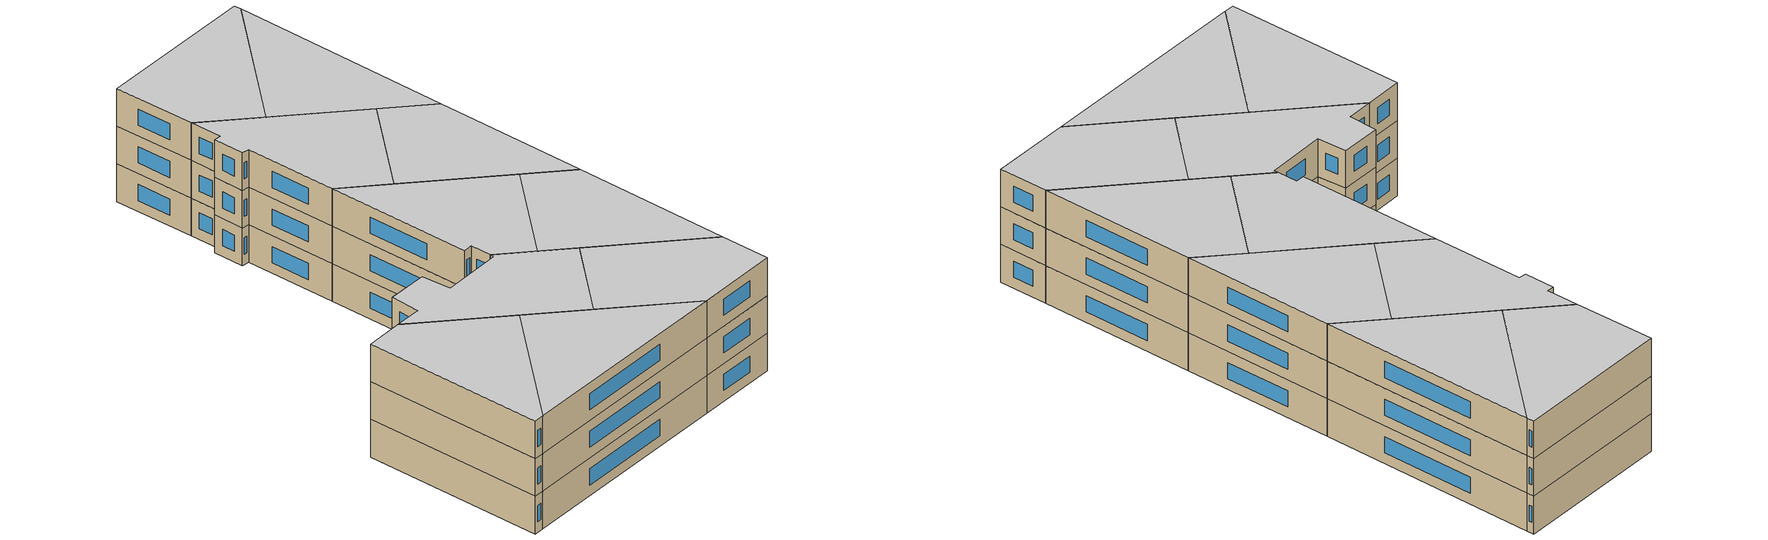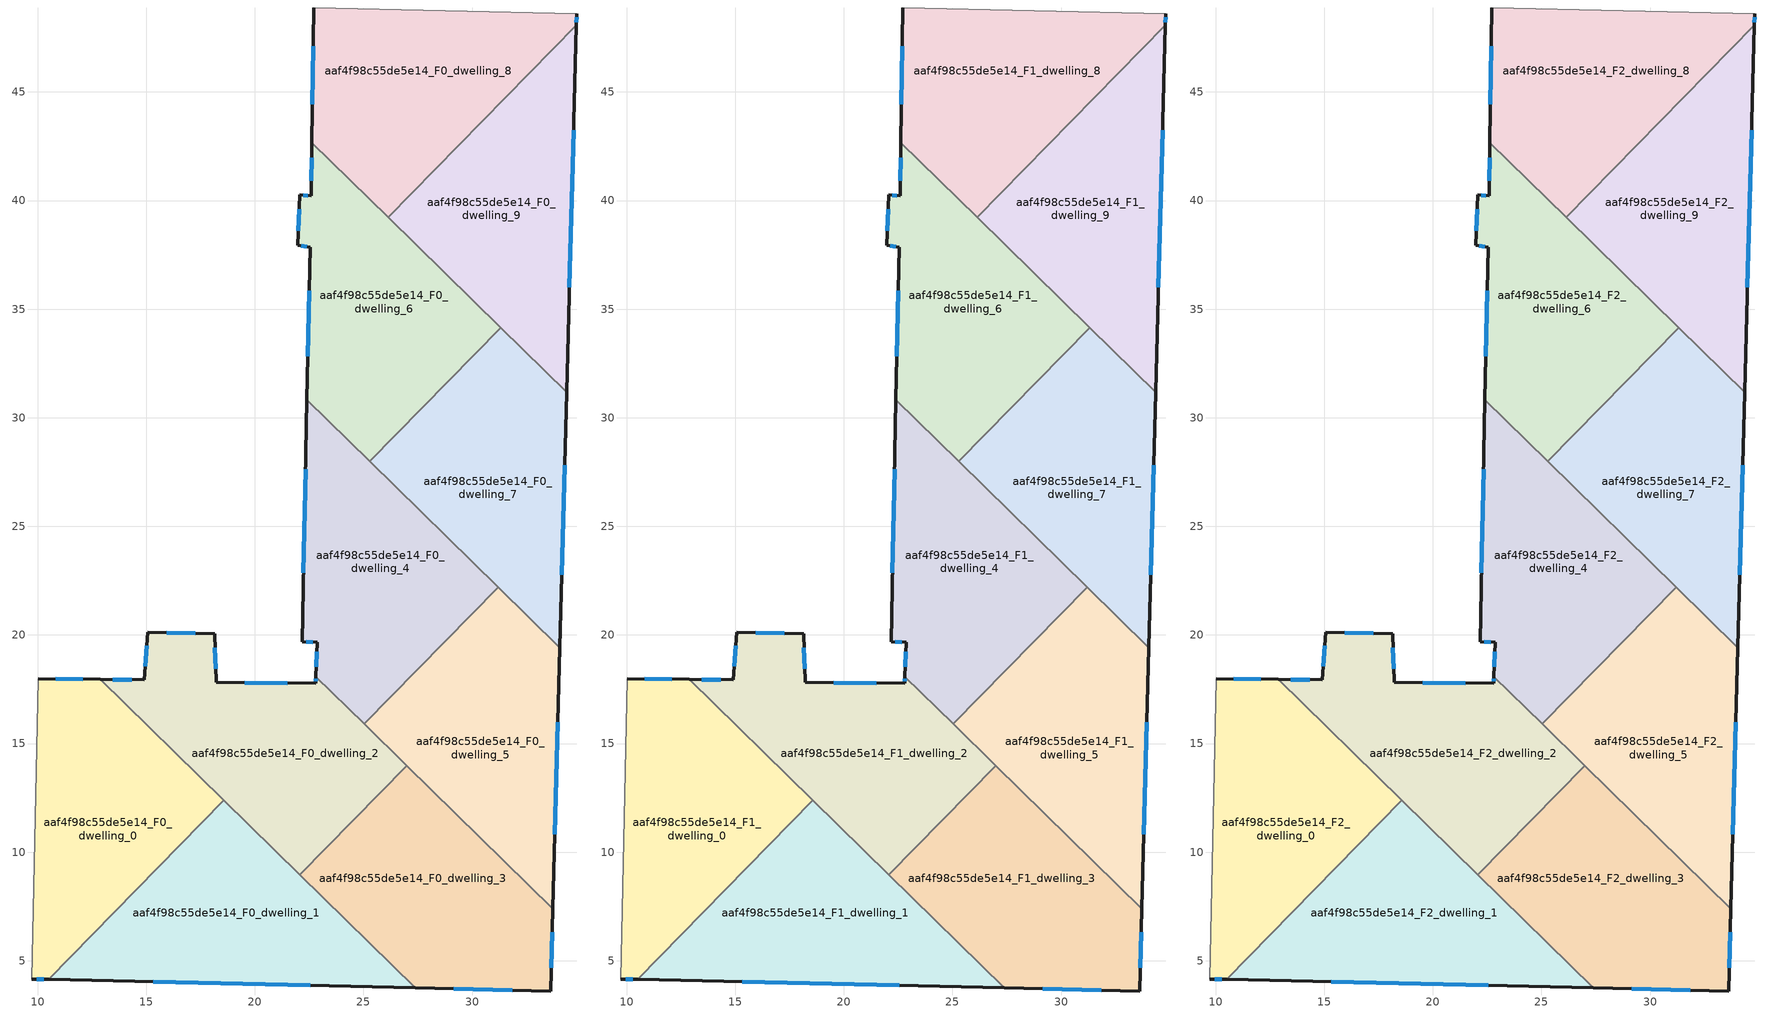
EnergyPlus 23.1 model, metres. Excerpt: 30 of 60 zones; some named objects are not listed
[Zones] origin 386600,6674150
aaf4f98c55de5e14_F0_dwelling_0
 floor ground (EU_floor_Construction): 18.58,12.38 10.5,4.14 9.73,4.16 10.02,17.99 12.89,17.96 z0
 wall outside (EU_wall_Construction): 12.89,17.96 10.02,17.99 / 9.73,4.16 10.5,4.14 z0:3
 wall adiabatic (EU_wall_Construction): 10.02,17.99 9.73,4.16 z0:3
 wall to aaf4f98c55de5e14_F0_dwelling_1 (EU_wall_Construction): 10.5,4.14 18.58,12.38 z0:3
 wall to aaf4f98c55de5e14_F0_dwelling_2 (EU_wall_Construction): 18.58,12.38 12.89,17.96 z0:3
 window (EU_Window_Construction): 12.07,17.97 10.84,17.98 / 9.95,4.15 10.28,4.14 z0.86:2.14
aaf4f98c55de5e14_F0_dwelling_1
 floor ground (EU_floor_Construction): 27.39,3.75 10.5,4.14 18.58,12.38 z0
 wall outside (EU_wall_Construction): 10.5,4.14 27.39,3.75 z0:3
 wall to aaf4f98c55de5e14_F0_dwelling_3 (EU_wall_Construction): 27.39,3.75 22.07,8.96 z0:3
 wall to aaf4f98c55de5e14_F0_dwelling_2 (EU_wall_Construction): 22.07,8.96 18.58,12.38 z0:3
 window (EU_Window_Construction): 15.33,4.03 22.56,3.86 z0.86:2.14
aaf4f98c55de5e14_F0_dwelling_2
 floor ground (EU_floor_Construction): 22.81,18.08 26.99,13.99 22.07,8.96 12.89,17.96 14.9,17.93 15.07,20.13 18.15,20.05 18.22,17.81 22.8,17.77 z0
 wall outside (EU_wall_Construction): 22.81,18.08 22.8,17.77 18.22,17.81 18.15,20.05 15.07,20.13 14.9,17.93 12.89,17.96 z0:3
 wall to aaf4f98c55de5e14_F0_dwelling_3 (EU_wall_Construction): 22.07,8.96 26.99,13.99 z0:3
 wall to aaf4f98c55de5e14_F0_dwelling_4 (EU_wall_Construction): 25.03,15.9 22.81,18.08 z0:3
 wall to aaf4f98c55de5e14_F0_dwelling_5 (EU_wall_Construction): 26.99,13.99 25.03,15.9 z0:3
 window (EU_Window_Construction): 21.49,17.78 19.52,17.8 / 22.81,17.99 22.8,17.86 / 14.33,17.94 13.47,17.95 / 15.03,19.5 14.95,18.56 / 17.27,20.07 15.95,20.11 / 18.2,18.45 18.17,19.41 z0.86:2.14
aaf4f98c55de5e14_F0_dwelling_3
 floor ground (EU_floor_Construction): 33.72,7.38 33.62,3.61 27.39,3.75 22.07,8.96 26.99,13.99 z0
 wall outside (EU_wall_Construction): 27.39,3.75 33.62,3.61 33.72,7.38 z0:3
 wall to aaf4f98c55de5e14_F0_dwelling_5 (EU_wall_Construction): 33.72,7.38 26.99,13.99 z0:3
 window (EU_Window_Construction): 33.65,4.69 33.7,6.31 / 29.17,3.71 31.84,3.65 z0.86:2.14
aaf4f98c55de5e14_F0_dwelling_4
 floor ground (EU_floor_Construction): 31.2,22.2 25.03,15.9 22.81,18.08 22.87,19.67 22.17,19.68 22.4,30.82 z0
 wall outside (EU_wall_Construction): 22.4,30.82 22.17,19.68 22.87,19.67 22.81,18.08 z0:3
 wall to aaf4f98c55de5e14_F0_dwelling_5 (EU_wall_Construction): 25.03,15.9 31.2,22.2 z0:3
 wall to aaf4f98c55de5e14_F0_dwelling_7 (EU_wall_Construction): 31.2,22.2 25.29,27.99 z0:3
 wall to aaf4f98c55de5e14_F0_dwelling_6 (EU_wall_Construction): 25.29,27.99 22.4,30.82 z0:3
 window (EU_Window_Construction): 22.85,19.22 22.83,18.54 / 22.37,19.68 22.67,19.67 / 22.34,27.64 22.24,22.86 z0.86:2.14
aaf4f98c55de5e14_F0_dwelling_5
 floor ground (EU_floor_Construction): 34.04,19.41 33.72,7.38 25.03,15.9 31.2,22.2 z0
 wall outside (EU_wall_Construction): 33.72,7.38 34.04,19.41 z0:3
 wall to aaf4f98c55de5e14_F0_dwelling_7 (EU_wall_Construction): 34.04,19.41 31.2,22.19 z0:3
 window (EU_Window_Construction): 33.82,10.82 33.95,15.97 z0.86:2.14
aaf4f98c55de5e14_F0_dwelling_6
 floor ground (EU_floor_Construction): 31.33,34.14 25.29,27.99 22.4,30.82 22.54,37.85 21.99,37.93 22.07,40.27 22.59,40.21 22.63,42.67 z0
 wall outside (EU_wall_Construction): 22.63,42.67 22.59,40.21 22.07,40.27 21.99,37.93 22.54,37.85 22.4,30.82 z0:3
 wall to aaf4f98c55de5e14_F0_dwelling_7 (EU_wall_Construction): 25.29,27.99 31.33,34.14 z0:3
 wall to aaf4f98c55de5e14_F0_dwelling_9 (EU_wall_Construction): 31.33,34.14 26.14,39.22 z0:3
 wall to aaf4f98c55de5e14_F0_dwelling_8 (EU_wall_Construction): 26.14,39.22 22.63,42.67 z0:3
 window (EU_Window_Construction): 22.62,41.97 22.6,40.92 / 22.5,35.84 22.44,32.83 / 22.15,37.91 22.38,37.88 / 22.05,39.6 22.01,38.6 / 22.44,40.23 22.22,40.25 z0.86:2.14
aaf4f98c55de5e14_F0_dwelling_7
 floor ground (EU_floor_Construction): 34.36,31.17 34.04,19.41 25.29,27.99 31.33,34.14 z0
 wall outside (EU_wall_Construction): 34.04,19.41 34.36,31.17 z0:3
 wall to aaf4f98c55de5e14_F0_dwelling_9 (EU_wall_Construction): 34.36,31.17 31.33,34.14 z0:3
 window (EU_Window_Construction): 34.13,22.77 34.27,27.81 z0.86:2.14
aaf4f98c55de5e14_F0_dwelling_8
 floor ground (EU_floor_Construction): 34.82,48.59 34.81,48.06 26.14,39.22 22.63,42.67 22.72,48.87 z0
 wall outside (EU_wall_Construction): 22.72,48.87 22.63,42.67 / 34.81,48.06 34.82,48.59 z0:3
 wall adiabatic (EU_wall_Construction): 34.82,48.59 22.72,48.87 z0:3
 wall to aaf4f98c55de5e14_F0_dwelling_9 (EU_wall_Construction): 26.14,39.22 34.81,48.06 z0:3
 window (EU_Window_Construction): 22.69,47.1 22.65,44.44 / 34.81,48.21 34.82,48.44 z0.86:2.14
aaf4f98c55de5e14_F0_dwelling_9
 floor ground (EU_floor_Construction): 34.81,48.06 34.36,31.17 26.14,39.22 z0
 wall outside (EU_wall_Construction): 34.36,31.17 34.81,48.06 z0:3
 window (EU_Window_Construction): 34.49,36 34.68,43.24 z0.86:2.14
aaf4f98c55de5e14_F1_dwelling_0
 floor to aaf4f98c55de5e14_F0_dwelling_0 (EU_floor_Construction): 18.58,12.38 10.5,4.14 9.73,4.16 10.02,17.99 12.89,17.96 z3
 wall outside (EU_wall_Construction): 12.89,17.96 10.02,17.99 / 9.73,4.16 10.5,4.14 z3:6
 wall adiabatic (EU_wall_Construction): 10.02,17.99 9.73,4.16 z3:6
 wall to aaf4f98c55de5e14_F1_dwelling_1 (EU_wall_Construction): 10.5,4.14 18.58,12.38 z3:6
 wall to aaf4f98c55de5e14_F1_dwelling_2 (EU_wall_Construction): 18.58,12.38 12.89,17.96 z3:6
 window (EU_Window_Construction): 12.07,17.97 10.84,17.98 / 9.95,4.15 10.28,4.14 z3.86:5.14
aaf4f98c55de5e14_F1_dwelling_1
 floor to aaf4f98c55de5e14_F0_dwelling_1 (EU_floor_Construction): 27.39,3.75 10.5,4.14 18.58,12.38 z3
 wall outside (EU_wall_Construction): 10.5,4.14 27.39,3.75 z3:6
 wall to aaf4f98c55de5e14_F1_dwelling_3 (EU_wall_Construction): 27.39,3.75 22.07,8.96 z3:6
 wall to aaf4f98c55de5e14_F1_dwelling_2 (EU_wall_Construction): 22.07,8.96 18.58,12.38 z3:6
 window (EU_Window_Construction): 15.33,4.03 22.56,3.86 z3.86:5.14
aaf4f98c55de5e14_F1_dwelling_2
 floor to aaf4f98c55de5e14_F0_dwelling_2 (EU_floor_Construction): 22.81,18.08 26.99,13.99 22.07,8.96 12.89,17.96 14.9,17.93 15.07,20.13 18.15,20.05 18.22,17.81 22.8,17.77 z3
 wall outside (EU_wall_Construction): 22.81,18.08 22.8,17.77 18.22,17.81 18.15,20.05 15.07,20.13 14.9,17.93 12.89,17.96 z3:6
 wall to aaf4f98c55de5e14_F1_dwelling_3 (EU_wall_Construction): 22.07,8.96 26.99,13.99 z3:6
 wall to aaf4f98c55de5e14_F1_dwelling_4 (EU_wall_Construction): 25.03,15.9 22.81,18.08 z3:6
 wall to aaf4f98c55de5e14_F1_dwelling_5 (EU_wall_Construction): 26.99,13.99 25.03,15.9 z3:6
 window (EU_Window_Construction): 21.49,17.78 19.52,17.8 / 22.81,17.99 22.8,17.86 / 14.33,17.94 13.47,17.95 / 15.03,19.5 14.95,18.56 / 17.27,20.07 15.95,20.11 / 18.2,18.45 18.17,19.41 z3.86:5.14
aaf4f98c55de5e14_F1_dwelling_3
 floor to aaf4f98c55de5e14_F0_dwelling_3 (EU_floor_Construction): 33.72,7.38 33.62,3.61 27.39,3.75 22.07,8.96 26.99,13.99 z3
 wall outside (EU_wall_Construction): 27.39,3.75 33.62,3.61 33.72,7.38 z3:6
 wall to aaf4f98c55de5e14_F1_dwelling_5 (EU_wall_Construction): 33.72,7.38 26.99,13.99 z3:6
 window (EU_Window_Construction): 33.65,4.69 33.7,6.31 / 29.17,3.71 31.84,3.65 z3.86:5.14
aaf4f98c55de5e14_F1_dwelling_4
 floor to aaf4f98c55de5e14_F0_dwelling_4 (EU_floor_Construction): 31.2,22.2 25.03,15.9 22.81,18.08 22.87,19.67 22.17,19.68 22.4,30.82 z3
 wall outside (EU_wall_Construction): 22.4,30.82 22.17,19.68 22.87,19.67 22.81,18.08 z3:6
 wall to aaf4f98c55de5e14_F1_dwelling_5 (EU_wall_Construction): 25.03,15.9 31.2,22.2 z3:6
 wall to aaf4f98c55de5e14_F1_dwelling_7 (EU_wall_Construction): 31.2,22.2 25.29,27.99 z3:6
 wall to aaf4f98c55de5e14_F1_dwelling_6 (EU_wall_Construction): 25.29,27.99 22.4,30.82 z3:6
 window (EU_Window_Construction): 22.85,19.22 22.83,18.54 / 22.37,19.68 22.67,19.67 / 22.34,27.64 22.24,22.86 z3.86:5.14
aaf4f98c55de5e14_F1_dwelling_5
 floor to aaf4f98c55de5e14_F0_dwelling_5 (EU_floor_Construction): 34.04,19.41 33.72,7.38 25.03,15.9 31.2,22.2 z3
 wall outside (EU_wall_Construction): 33.72,7.38 34.04,19.41 z3:6
 wall to aaf4f98c55de5e14_F1_dwelling_7 (EU_wall_Construction): 34.04,19.41 31.2,22.19 z3:6
 window (EU_Window_Construction): 33.82,10.82 33.95,15.97 z3.86:5.14
aaf4f98c55de5e14_F1_dwelling_6
 floor to aaf4f98c55de5e14_F0_dwelling_6 (EU_floor_Construction): 31.33,34.14 25.29,27.99 22.4,30.82 22.54,37.85 21.99,37.93 22.07,40.27 22.59,40.21 22.63,42.67 z3
 wall outside (EU_wall_Construction): 22.63,42.67 22.59,40.21 22.07,40.27 21.99,37.93 22.54,37.85 22.4,30.82 z3:6
 wall to aaf4f98c55de5e14_F1_dwelling_7 (EU_wall_Construction): 25.29,27.99 31.33,34.14 z3:6
 wall to aaf4f98c55de5e14_F1_dwelling_9 (EU_wall_Construction): 31.33,34.14 26.14,39.22 z3:6
 wall to aaf4f98c55de5e14_F1_dwelling_8 (EU_wall_Construction): 26.14,39.22 22.63,42.67 z3:6
 window (EU_Window_Construction): 22.62,41.97 22.6,40.92 / 22.5,35.84 22.44,32.83 / 22.15,37.91 22.38,37.88 / 22.05,39.6 22.01,38.6 / 22.44,40.23 22.22,40.25 z3.86:5.14
aaf4f98c55de5e14_F1_dwelling_7
 floor to aaf4f98c55de5e14_F0_dwelling_7 (EU_floor_Construction): 34.36,31.17 34.04,19.41 25.29,27.99 31.33,34.14 z3
 wall outside (EU_wall_Construction): 34.04,19.41 34.36,31.17 z3:6
 wall to aaf4f98c55de5e14_F1_dwelling_9 (EU_wall_Construction): 34.36,31.17 31.33,34.14 z3:6
 window (EU_Window_Construction): 34.13,22.77 34.27,27.81 z3.86:5.14
aaf4f98c55de5e14_F1_dwelling_8
 floor to aaf4f98c55de5e14_F0_dwelling_8 (EU_floor_Construction): 34.82,48.59 34.81,48.06 26.14,39.22 22.63,42.67 22.72,48.87 z3
 wall outside (EU_wall_Construction): 22.72,48.87 22.63,42.67 / 34.81,48.06 34.82,48.59 z3:6
 wall adiabatic (EU_wall_Construction): 34.82,48.59 22.72,48.87 z3:6
 wall to aaf4f98c55de5e14_F1_dwelling_9 (EU_wall_Construction): 26.14,39.22 34.81,48.06 z3:6
 window (EU_Window_Construction): 22.69,47.1 22.65,44.44 / 34.81,48.21 34.82,48.44 z3.86:5.14
aaf4f98c55de5e14_F1_dwelling_9
 floor to aaf4f98c55de5e14_F0_dwelling_9 (EU_floor_Construction): 34.81,48.06 34.36,31.17 26.14,39.22 z3
 wall outside (EU_wall_Construction): 34.36,31.17 34.81,48.06 z3:6
 window (EU_Window_Construction): 34.49,36 34.68,43.24 z3.86:5.14
aaf4f98c55de5e14_F2_dwelling_0
 floor to aaf4f98c55de5e14_F1_dwelling_0 (EU_floor_Construction): 18.58,12.38 10.5,4.14 9.73,4.16 10.02,17.99 12.89,17.96 z6
 wall outside (EU_wall_Construction): 12.89,17.96 10.02,17.99 / 9.73,4.16 10.5,4.14 z6:9
 wall adiabatic (EU_wall_Construction): 10.02,17.99 9.73,4.16 z6:9
 wall to aaf4f98c55de5e14_F2_dwelling_1 (EU_wall_Construction): 10.5,4.14 18.58,12.38 z6:9
 wall to aaf4f98c55de5e14_F2_dwelling_2 (EU_wall_Construction): 18.58,12.38 12.89,17.96 z6:9
 window (EU_Window_Construction): 12.07,17.97 10.84,17.98 / 9.95,4.15 10.28,4.14 z6.86:8.14
 ceiling to aaf4f98c55de5e14_F3_dwelling_0 (EU_floor_Construction): 10.5,4.14 18.58,12.38 12.89,17.96 10.02,17.99 9.73,4.16 z9
aaf4f98c55de5e14_F2_dwelling_1
 floor to aaf4f98c55de5e14_F1_dwelling_1 (EU_floor_Construction): 27.39,3.75 10.5,4.14 18.58,12.38 z6
 wall outside (EU_wall_Construction): 10.5,4.14 27.39,3.75 z6:9
 wall to aaf4f98c55de5e14_F2_dwelling_3 (EU_wall_Construction): 27.39,3.75 22.07,8.96 z6:9
 wall to aaf4f98c55de5e14_F2_dwelling_2 (EU_wall_Construction): 22.07,8.96 18.58,12.38 z6:9
 window (EU_Window_Construction): 15.33,4.03 22.56,3.86 z6.86:8.14
 ceiling to aaf4f98c55de5e14_F3_dwelling_1 (EU_floor_Construction): 27.39,3.75 18.58,12.38 10.5,4.14 z9
aaf4f98c55de5e14_F2_dwelling_2
 floor to aaf4f98c55de5e14_F1_dwelling_2 (EU_floor_Construction): 22.81,18.08 26.99,13.99 22.07,8.96 12.89,17.96 14.9,17.93 15.07,20.13 18.15,20.05 18.22,17.81 22.8,17.77 z6
 wall outside (EU_wall_Construction): 22.81,18.08 22.8,17.77 18.22,17.81 18.15,20.05 15.07,20.13 14.9,17.93 12.89,17.96 z6:9
 wall to aaf4f98c55de5e14_F2_dwelling_3 (EU_wall_Construction): 22.07,8.96 26.99,13.99 z6:9
 wall to aaf4f98c55de5e14_F2_dwelling_4 (EU_wall_Construction): 25.03,15.9 22.81,18.08 z6:9
 wall to aaf4f98c55de5e14_F2_dwelling_5 (EU_wall_Construction): 26.99,13.99 25.03,15.9 z6:9
 window (EU_Window_Construction): 21.49,17.78 19.52,17.8 / 22.81,17.99 22.8,17.86 / 14.33,17.94 13.47,17.95 / 15.03,19.5 14.95,18.56 / 17.27,20.07 15.95,20.11 / 18.2,18.45 18.17,19.41 z6.86:8.14
 ceiling to aaf4f98c55de5e14_F3_dwelling_2 (EU_floor_Construction): 22.07,8.96 26.99,13.99 22.81,18.08 22.8,17.77 18.22,17.81 18.15,20.05 15.07,20.13 14.9,17.93 12.89,17.96 z9
aaf4f98c55de5e14_F2_dwelling_3
 floor to aaf4f98c55de5e14_F1_dwelling_3 (EU_floor_Construction): 33.72,7.38 33.62,3.61 27.39,3.75 22.07,8.96 26.99,13.99 z6
 wall outside (EU_wall_Construction): 27.39,3.75 33.62,3.61 33.72,7.38 z6:9
 wall to aaf4f98c55de5e14_F2_dwelling_5 (EU_wall_Construction): 33.72,7.38 26.99,13.99 z6:9
 window (EU_Window_Construction): 33.65,4.69 33.7,6.31 / 29.17,3.71 31.84,3.65 z6.86:8.14
 ceiling to aaf4f98c55de5e14_F3_dwelling_3 (EU_floor_Construction): 33.62,3.61 33.72,7.38 26.99,13.99 22.07,8.96 27.39,3.75 z9
aaf4f98c55de5e14_F2_dwelling_4
 floor to aaf4f98c55de5e14_F1_dwelling_4 (EU_floor_Construction): 31.2,22.2 25.03,15.9 22.81,18.08 22.87,19.67 22.17,19.68 22.4,30.82 z6
 wall outside (EU_wall_Construction): 22.4,30.82 22.17,19.68 22.87,19.67 22.81,18.08 z6:9
 wall to aaf4f98c55de5e14_F2_dwelling_5 (EU_wall_Construction): 25.03,15.9 31.2,22.2 z6:9
 wall to aaf4f98c55de5e14_F2_dwelling_7 (EU_wall_Construction): 31.2,22.2 25.29,27.99 z6:9
 wall to aaf4f98c55de5e14_F2_dwelling_6 (EU_wall_Construction): 25.29,27.99 22.4,30.82 z6:9
 window (EU_Window_Construction): 22.85,19.22 22.83,18.54 / 22.37,19.68 22.67,19.67 / 22.34,27.64 22.24,22.86 z6.86:8.14
 ceiling to aaf4f98c55de5e14_F3_dwelling_4 (EU_floor_Construction): 25.03,15.9 31.2,22.2 22.4,30.82 22.17,19.68 22.87,19.67 22.81,18.08 z9
aaf4f98c55de5e14_F2_dwelling_5
 floor to aaf4f98c55de5e14_F1_dwelling_5 (EU_floor_Construction): 34.04,19.41 33.72,7.38 25.03,15.9 31.2,22.2 z6
 wall outside (EU_wall_Construction): 33.72,7.38 34.04,19.41 z6:9
 wall to aaf4f98c55de5e14_F2_dwelling_7 (EU_wall_Construction): 34.04,19.41 31.2,22.19 z6:9
 window (EU_Window_Construction): 33.82,10.82 33.95,15.97 z6.86:8.14
 ceiling to aaf4f98c55de5e14_F3_dwelling_5 (EU_floor_Construction): 33.72,7.38 34.04,19.41 31.2,22.2 25.03,15.9 z9
aaf4f98c55de5e14_F2_dwelling_6
 floor to aaf4f98c55de5e14_F1_dwelling_6 (EU_floor_Construction): 31.33,34.14 25.29,27.99 22.4,30.82 22.54,37.85 21.99,37.93 22.07,40.27 22.59,40.21 22.63,42.67 z6
 wall outside (EU_wall_Construction): 22.63,42.67 22.59,40.21 22.07,40.27 21.99,37.93 22.54,37.85 22.4,30.82 z6:9
 wall to aaf4f98c55de5e14_F2_dwelling_7 (EU_wall_Construction): 25.29,27.99 31.33,34.14 z6:9
 wall to aaf4f98c55de5e14_F2_dwelling_9 (EU_wall_Construction): 31.33,34.14 26.14,39.22 z6:9
 wall to aaf4f98c55de5e14_F2_dwelling_8 (EU_wall_Construction): 26.14,39.22 22.63,42.67 z6:9
 window (EU_Window_Construction): 22.62,41.97 22.6,40.92 / 22.5,35.84 22.44,32.83 / 22.15,37.91 22.38,37.88 / 22.05,39.6 22.01,38.6 / 22.44,40.23 22.22,40.25 z6.86:8.14
 ceiling to aaf4f98c55de5e14_F3_dwelling_6 (EU_floor_Construction): 25.29,27.99 31.33,34.14 22.63,42.67 22.59,40.21 22.07,40.27 21.99,37.93 22.54,37.85 22.4,30.82 z9
aaf4f98c55de5e14_F2_dwelling_7
 floor to aaf4f98c55de5e14_F1_dwelling_7 (EU_floor_Construction): 34.36,31.17 34.04,19.41 25.29,27.99 31.33,34.14 z6
 wall outside (EU_wall_Construction): 34.04,19.41 34.36,31.17 z6:9
 wall to aaf4f98c55de5e14_F2_dwelling_9 (EU_wall_Construction): 34.36,31.17 31.33,34.14 z6:9
 window (EU_Window_Construction): 34.13,22.77 34.27,27.81 z6.86:8.14
 ceiling to aaf4f98c55de5e14_F3_dwelling_7 (EU_floor_Construction): 34.04,19.41 34.36,31.17 31.33,34.14 25.29,27.99 z9
aaf4f98c55de5e14_F2_dwelling_8
 floor to aaf4f98c55de5e14_F1_dwelling_8 (EU_floor_Construction): 34.82,48.59 34.81,48.06 26.14,39.22 22.63,42.67 22.72,48.87 z6
 wall outside (EU_wall_Construction): 22.72,48.87 22.63,42.67 / 34.81,48.06 34.82,48.59 z6:9
 wall adiabatic (EU_wall_Construction): 34.82,48.59 22.72,48.87 z6:9
 wall to aaf4f98c55de5e14_F2_dwelling_9 (EU_wall_Construction): 26.14,39.22 34.81,48.06 z6:9
 window (EU_Window_Construction): 22.69,47.1 22.65,44.44 / 34.81,48.21 34.82,48.44 z6.86:8.14
 ceiling to aaf4f98c55de5e14_F3_dwelling_8 (EU_floor_Construction): 26.14,39.22 34.81,48.06 34.82,48.59 22.72,48.87 22.63,42.67 z9
aaf4f98c55de5e14_F2_dwelling_9
 floor to aaf4f98c55de5e14_F1_dwelling_9 (EU_floor_Construction): 34.81,48.06 34.36,31.17 26.14,39.22 z6
 wall outside (EU_wall_Construction): 34.36,31.17 34.81,48.06 z6:9
 window (EU_Window_Construction): 34.49,36 34.68,43.24 z6.86:8.14
 ceiling to aaf4f98c55de5e14_F3_dwelling_9 (EU_floor_Construction): 34.36,31.17 34.81,48.06 26.14,39.22 z9
[Building]
EU S2 Campaign: North Axis=0; Terrain=City; Solar Distribution=FullExterior
[Site:Location]
Helsinki-Vantaa.AP: Latitude=60.317; Longitude=24.963; Time Zone=2; Elevation=54.6
[SizingPeriod:WeatherFileDays]
AnnualSizingPeriod: Begin Month=1; Begin Day of Month=1; End Month=12; End Day of Month=31; Day of Week for Start Day=Monday; Use Weather File Daylight Saving Period=No; Use Weather File Rain and Snow Indicators=No
[MATERIAL]
EU_InternalMass_Material: Roughness=MediumRough; Thickness=0.1; Conductivity=1; Density=1800; Specific Heat=900; Thermal Absorptance=0.9; Solar Absorptance=0.7; Visible Absorptance=0.7
[MATERIAL:NOMASS] Roughness=MediumRough; Thermal Absorptance=0.9; Solar Absorptance=0.7; Visible Absorptance=0.7
Name | Thermal Resistance
EU_wall_NoMass | 1.10183
EU_floor_NoMass | 1.70606
[WINDOWMATERIAL:SIMPLEGLAZINGSYSTEM]
EU_Window_SimpleGlazing: UFactor=3.11035; Solar Heat Gain Coefficient=0.8; Visible Transmittance=0.8
[CONSTRUCTION]
EU_wall_Construction: EU_wall_NoMass
EU_floor_Construction: EU_floor_NoMass
EU_Window_Construction: EU_Window_SimpleGlazing
EU_InternalMass_Construction: EU_InternalMass_Material
[ZONE] Type=1; Multiplier=1; Ceiling Height=autocalculate; Floor Area=autocalculate; Part of Total Floor Area=Yes
Name | Volume
aaf4f98c55de5e14_F0_dwelling_0; aaf4f98c55de5e14_F1_dwelling_0; aaf4f98c55de5e14_F2_dwelling_0 | 213.49
aaf4f98c55de5e14_F0_dwelling_1; aaf4f98c55de5e14_F1_dwelling_1; aaf4f98c55de5e14_F2_dwelling_1 | 213.464
aaf4f98c55de5e14_F0_dwelling_2; aaf4f98c55de5e14_F1_dwelling_2; aaf4f98c55de5e14_F2_dwelling_2 | 213.451
aaf4f98c55de5e14_F0_dwelling_3; aaf4f98c55de5e14_F1_dwelling_3; aaf4f98c55de5e14_F2_dwelling_3 | 213.467
aaf4f98c55de5e14_F0_dwelling_4; aaf4f98c55de5e14_F1_dwelling_4; aaf4f98c55de5e14_F2_dwelling_4 | 213.457
aaf4f98c55de5e14_F0_dwelling_5; aaf4f98c55de5e14_F1_dwelling_5; aaf4f98c55de5e14_F2_dwelling_5 | 213.478
aaf4f98c55de5e14_F0_dwelling_6; aaf4f98c55de5e14_F1_dwelling_6; aaf4f98c55de5e14_F2_dwelling_6 | 213.44
aaf4f98c55de5e14_F0_dwelling_7; aaf4f98c55de5e14_F1_dwelling_7; aaf4f98c55de5e14_F2_dwelling_7 | 213.444
aaf4f98c55de5e14_F0_dwelling_8; aaf4f98c55de5e14_F1_dwelling_8; aaf4f98c55de5e14_F2_dwelling_8 | 213.482
aaf4f98c55de5e14_F0_dwelling_9; aaf4f98c55de5e14_F1_dwelling_9; aaf4f98c55de5e14_F2_dwelling_9 | 213.472
[INTERNALMASS] Construction=EU_InternalMass_Construction
Name | Zone or ZoneList | Surface Area
aaf4f98c55de5e14_F0_dwelling_0_EU_InternalMass | aaf4f98c55de5e14_F0_dwelling_0 | 71.1634
aaf4f98c55de5e14_F0_dwelling_1_EU_InternalMass | aaf4f98c55de5e14_F0_dwelling_1 | 71.1548
aaf4f98c55de5e14_F0_dwelling_2_EU_InternalMass | aaf4f98c55de5e14_F0_dwelling_2 | 71.1502
aaf4f98c55de5e14_F0_dwelling_3_EU_InternalMass | aaf4f98c55de5e14_F0_dwelling_3 | 71.1558
aaf4f98c55de5e14_F0_dwelling_4_EU_InternalMass | aaf4f98c55de5e14_F0_dwelling_4 | 71.1521
aaf4f98c55de5e14_F0_dwelling_5_EU_InternalMass | aaf4f98c55de5e14_F0_dwelling_5 | 71.1594
aaf4f98c55de5e14_F0_dwelling_6_EU_InternalMass | aaf4f98c55de5e14_F0_dwelling_6 | 71.1465
aaf4f98c55de5e14_F0_dwelling_7_EU_InternalMass | aaf4f98c55de5e14_F0_dwelling_7 | 71.1526
aaf4f98c55de5e14_F0_dwelling_8_EU_InternalMass | aaf4f98c55de5e14_F0_dwelling_8 | 71.1605
aaf4f98c55de5e14_F0_dwelling_9_EU_InternalMass | aaf4f98c55de5e14_F0_dwelling_9 | 71.1576
aaf4f98c55de5e14_F1_dwelling_0_EU_InternalMass | aaf4f98c55de5e14_F1_dwelling_0 | 71.1634
aaf4f98c55de5e14_F1_dwelling_1_EU_InternalMass | aaf4f98c55de5e14_F1_dwelling_1 | 71.1548
aaf4f98c55de5e14_F1_dwelling_2_EU_InternalMass | aaf4f98c55de5e14_F1_dwelling_2 | 71.1502
aaf4f98c55de5e14_F1_dwelling_3_EU_InternalMass | aaf4f98c55de5e14_F1_dwelling_3 | 71.1558
aaf4f98c55de5e14_F1_dwelling_4_EU_InternalMass | aaf4f98c55de5e14_F1_dwelling_4 | 71.1521
aaf4f98c55de5e14_F1_dwelling_5_EU_InternalMass | aaf4f98c55de5e14_F1_dwelling_5 | 71.1594
aaf4f98c55de5e14_F1_dwelling_6_EU_InternalMass | aaf4f98c55de5e14_F1_dwelling_6 | 71.1465
aaf4f98c55de5e14_F1_dwelling_7_EU_InternalMass | aaf4f98c55de5e14_F1_dwelling_7 | 71.1526
aaf4f98c55de5e14_F1_dwelling_8_EU_InternalMass | aaf4f98c55de5e14_F1_dwelling_8 | 71.1605
aaf4f98c55de5e14_F1_dwelling_9_EU_InternalMass | aaf4f98c55de5e14_F1_dwelling_9 | 71.1576
aaf4f98c55de5e14_F2_dwelling_0_EU_InternalMass | aaf4f98c55de5e14_F2_dwelling_0 | 71.1634
aaf4f98c55de5e14_F2_dwelling_1_EU_InternalMass | aaf4f98c55de5e14_F2_dwelling_1 | 71.1548
aaf4f98c55de5e14_F2_dwelling_2_EU_InternalMass | aaf4f98c55de5e14_F2_dwelling_2 | 71.1502
aaf4f98c55de5e14_F2_dwelling_3_EU_InternalMass | aaf4f98c55de5e14_F2_dwelling_3 | 71.1558
aaf4f98c55de5e14_F2_dwelling_4_EU_InternalMass | aaf4f98c55de5e14_F2_dwelling_4 | 71.1521
aaf4f98c55de5e14_F2_dwelling_5_EU_InternalMass | aaf4f98c55de5e14_F2_dwelling_5 | 71.1594
aaf4f98c55de5e14_F2_dwelling_6_EU_InternalMass | aaf4f98c55de5e14_F2_dwelling_6 | 71.1465
aaf4f98c55de5e14_F2_dwelling_7_EU_InternalMass | aaf4f98c55de5e14_F2_dwelling_7 | 71.1526
aaf4f98c55de5e14_F2_dwelling_8_EU_InternalMass | aaf4f98c55de5e14_F2_dwelling_8 | 71.1605
aaf4f98c55de5e14_F2_dwelling_9_EU_InternalMass | aaf4f98c55de5e14_F2_dwelling_9 | 71.1576
[OTHEREQUIPMENT] Fuel Type=Electricity; Design Level Calculation Method=Watts/Area; Power per Zone Floor Area=1; Fraction Latent=0; Fraction Radiant=0; Fraction Lost=0; Carbon Dioxide Generation Rate=0; EndUse Subcategory=EU_Step8_InternalGains
Name | Zone or ZoneList or Space or SpaceList | Schedule
EU_Step8_InternalGain_aaf4f98c55de5e14_F0_dwelling_0_f000 | aaf4f98c55de5e14_F0_dwelling_0 | EU_Step8_GainSchedule_aaf4f98c55de5e14_F0_dwelling_0_f000
EU_Step8_InternalGain_aaf4f98c55de5e14_F0_dwelling_1_f000 | aaf4f98c55de5e14_F0_dwelling_1 | EU_Step8_GainSchedule_aaf4f98c55de5e14_F0_dwelling_1_f000
EU_Step8_InternalGain_aaf4f98c55de5e14_F0_dwelling_2_f000 | aaf4f98c55de5e14_F0_dwelling_2 | EU_Step8_GainSchedule_aaf4f98c55de5e14_F0_dwelling_2_f000
EU_Step8_InternalGain_aaf4f98c55de5e14_F0_dwelling_3_f000 | aaf4f98c55de5e14_F0_dwelling_3 | EU_Step8_GainSchedule_aaf4f98c55de5e14_F0_dwelling_3_f000
EU_Step8_InternalGain_aaf4f98c55de5e14_F0_dwelling_4_f000 | aaf4f98c55de5e14_F0_dwelling_4 | EU_Step8_GainSchedule_aaf4f98c55de5e14_F0_dwelling_4_f000
EU_Step8_InternalGain_aaf4f98c55de5e14_F0_dwelling_5_f000 | aaf4f98c55de5e14_F0_dwelling_5 | EU_Step8_GainSchedule_aaf4f98c55de5e14_F0_dwelling_5_f000
EU_Step8_InternalGain_aaf4f98c55de5e14_F0_dwelling_6_f000 | aaf4f98c55de5e14_F0_dwelling_6 | EU_Step8_GainSchedule_aaf4f98c55de5e14_F0_dwelling_6_f000
EU_Step8_InternalGain_aaf4f98c55de5e14_F0_dwelling_7_f000 | aaf4f98c55de5e14_F0_dwelling_7 | EU_Step8_GainSchedule_aaf4f98c55de5e14_F0_dwelling_7_f000
EU_Step8_InternalGain_aaf4f98c55de5e14_F0_dwelling_8_f000 | aaf4f98c55de5e14_F0_dwelling_8 | EU_Step8_GainSchedule_aaf4f98c55de5e14_F0_dwelling_8_f000
EU_Step8_InternalGain_aaf4f98c55de5e14_F0_dwelling_9_f000 | aaf4f98c55de5e14_F0_dwelling_9 | EU_Step8_GainSchedule_aaf4f98c55de5e14_F0_dwelling_9_f000
EU_Step8_InternalGain_aaf4f98c55de5e14_F1_dwelling_0_f000 | aaf4f98c55de5e14_F1_dwelling_0 | EU_Step8_GainSchedule_aaf4f98c55de5e14_F1_dwelling_0_f000
EU_Step8_InternalGain_aaf4f98c55de5e14_F1_dwelling_1_f000 | aaf4f98c55de5e14_F1_dwelling_1 | EU_Step8_GainSchedule_aaf4f98c55de5e14_F1_dwelling_1_f000
EU_Step8_InternalGain_aaf4f98c55de5e14_F1_dwelling_2_f000 | aaf4f98c55de5e14_F1_dwelling_2 | EU_Step8_GainSchedule_aaf4f98c55de5e14_F1_dwelling_2_f000
EU_Step8_InternalGain_aaf4f98c55de5e14_F1_dwelling_3_f000 | aaf4f98c55de5e14_F1_dwelling_3 | EU_Step8_GainSchedule_aaf4f98c55de5e14_F1_dwelling_3_f000
EU_Step8_InternalGain_aaf4f98c55de5e14_F1_dwelling_4_f000 | aaf4f98c55de5e14_F1_dwelling_4 | EU_Step8_GainSchedule_aaf4f98c55de5e14_F1_dwelling_4_f000
EU_Step8_InternalGain_aaf4f98c55de5e14_F1_dwelling_5_f000 | aaf4f98c55de5e14_F1_dwelling_5 | EU_Step8_GainSchedule_aaf4f98c55de5e14_F1_dwelling_5_f000
EU_Step8_InternalGain_aaf4f98c55de5e14_F1_dwelling_6_f000 | aaf4f98c55de5e14_F1_dwelling_6 | EU_Step8_GainSchedule_aaf4f98c55de5e14_F1_dwelling_6_f000
EU_Step8_InternalGain_aaf4f98c55de5e14_F1_dwelling_7_f000 | aaf4f98c55de5e14_F1_dwelling_7 | EU_Step8_GainSchedule_aaf4f98c55de5e14_F1_dwelling_7_f000
EU_Step8_InternalGain_aaf4f98c55de5e14_F1_dwelling_8_f000 | aaf4f98c55de5e14_F1_dwelling_8 | EU_Step8_GainSchedule_aaf4f98c55de5e14_F1_dwelling_8_f000
EU_Step8_InternalGain_aaf4f98c55de5e14_F1_dwelling_9_f000 | aaf4f98c55de5e14_F1_dwelling_9 | EU_Step8_GainSchedule_aaf4f98c55de5e14_F1_dwelling_9_f000
EU_Step8_InternalGain_aaf4f98c55de5e14_F2_dwelling_0_f000 | aaf4f98c55de5e14_F2_dwelling_0 | EU_Step8_GainSchedule_aaf4f98c55de5e14_F2_dwelling_0_f000
EU_Step8_InternalGain_aaf4f98c55de5e14_F2_dwelling_1_f000 | aaf4f98c55de5e14_F2_dwelling_1 | EU_Step8_GainSchedule_aaf4f98c55de5e14_F2_dwelling_1_f000
EU_Step8_InternalGain_aaf4f98c55de5e14_F2_dwelling_2_f000 | aaf4f98c55de5e14_F2_dwelling_2 | EU_Step8_GainSchedule_aaf4f98c55de5e14_F2_dwelling_2_f000
EU_Step8_InternalGain_aaf4f98c55de5e14_F2_dwelling_3_f000 | aaf4f98c55de5e14_F2_dwelling_3 | EU_Step8_GainSchedule_aaf4f98c55de5e14_F2_dwelling_3_f000
EU_Step8_InternalGain_aaf4f98c55de5e14_F2_dwelling_4_f000 | aaf4f98c55de5e14_F2_dwelling_4 | EU_Step8_GainSchedule_aaf4f98c55de5e14_F2_dwelling_4_f000
EU_Step8_InternalGain_aaf4f98c55de5e14_F2_dwelling_5_f000 | aaf4f98c55de5e14_F2_dwelling_5 | EU_Step8_GainSchedule_aaf4f98c55de5e14_F2_dwelling_5_f000
EU_Step8_InternalGain_aaf4f98c55de5e14_F2_dwelling_6_f000 | aaf4f98c55de5e14_F2_dwelling_6 | EU_Step8_GainSchedule_aaf4f98c55de5e14_F2_dwelling_6_f000
EU_Step8_InternalGain_aaf4f98c55de5e14_F2_dwelling_7_f000 | aaf4f98c55de5e14_F2_dwelling_7 | EU_Step8_GainSchedule_aaf4f98c55de5e14_F2_dwelling_7_f000
EU_Step8_InternalGain_aaf4f98c55de5e14_F2_dwelling_8_f000 | aaf4f98c55de5e14_F2_dwelling_8 | EU_Step8_GainSchedule_aaf4f98c55de5e14_F2_dwelling_8_f000
EU_Step8_InternalGain_aaf4f98c55de5e14_F2_dwelling_9_f000 | aaf4f98c55de5e14_F2_dwelling_9 | EU_Step8_GainSchedule_aaf4f98c55de5e14_F2_dwelling_9_f000
[ZONEVENTILATION:DESIGNFLOWRATE] Schedule=EU_AlwaysOn; Design Flow Rate Calculation Method=AirChanges/Hour; Air Changes per Hour=0.756316; Ventilation Type=Natural; Fan Pressure Rise=0; Fan Total Efficiency=1; Constant Term Coefficient=1; Temperature Term Coefficient=0; Velocity Term Coefficient=0; Velocity Squared Term Coefficient=0; Minimum Indoor Temperature=-100; Maximum Indoor Temperature=100; Delta Temperature=-100; Minimum Outdoor Temperature=-100; Maximum Outdoor Temperature=100; Maximum Wind Speed=40
Name | Zone or ZoneList or Space or SpaceList
EU_ConstantAir_aaf4f98c55de5e14_F0_dwelling_0 | aaf4f98c55de5e14_F0_dwelling_0
EU_ConstantAir_aaf4f98c55de5e14_F0_dwelling_1 | aaf4f98c55de5e14_F0_dwelling_1
EU_ConstantAir_aaf4f98c55de5e14_F0_dwelling_2 | aaf4f98c55de5e14_F0_dwelling_2
EU_ConstantAir_aaf4f98c55de5e14_F0_dwelling_3 | aaf4f98c55de5e14_F0_dwelling_3
EU_ConstantAir_aaf4f98c55de5e14_F0_dwelling_4 | aaf4f98c55de5e14_F0_dwelling_4
EU_ConstantAir_aaf4f98c55de5e14_F0_dwelling_5 | aaf4f98c55de5e14_F0_dwelling_5
EU_ConstantAir_aaf4f98c55de5e14_F0_dwelling_6 | aaf4f98c55de5e14_F0_dwelling_6
EU_ConstantAir_aaf4f98c55de5e14_F0_dwelling_7 | aaf4f98c55de5e14_F0_dwelling_7
EU_ConstantAir_aaf4f98c55de5e14_F0_dwelling_8 | aaf4f98c55de5e14_F0_dwelling_8
EU_ConstantAir_aaf4f98c55de5e14_F0_dwelling_9 | aaf4f98c55de5e14_F0_dwelling_9
EU_ConstantAir_aaf4f98c55de5e14_F1_dwelling_0 | aaf4f98c55de5e14_F1_dwelling_0
EU_ConstantAir_aaf4f98c55de5e14_F1_dwelling_1 | aaf4f98c55de5e14_F1_dwelling_1
EU_ConstantAir_aaf4f98c55de5e14_F1_dwelling_2 | aaf4f98c55de5e14_F1_dwelling_2
EU_ConstantAir_aaf4f98c55de5e14_F1_dwelling_3 | aaf4f98c55de5e14_F1_dwelling_3
EU_ConstantAir_aaf4f98c55de5e14_F1_dwelling_4 | aaf4f98c55de5e14_F1_dwelling_4
EU_ConstantAir_aaf4f98c55de5e14_F1_dwelling_5 | aaf4f98c55de5e14_F1_dwelling_5
EU_ConstantAir_aaf4f98c55de5e14_F1_dwelling_6 | aaf4f98c55de5e14_F1_dwelling_6
EU_ConstantAir_aaf4f98c55de5e14_F1_dwelling_7 | aaf4f98c55de5e14_F1_dwelling_7
EU_ConstantAir_aaf4f98c55de5e14_F1_dwelling_8 | aaf4f98c55de5e14_F1_dwelling_8
EU_ConstantAir_aaf4f98c55de5e14_F1_dwelling_9 | aaf4f98c55de5e14_F1_dwelling_9
EU_ConstantAir_aaf4f98c55de5e14_F2_dwelling_0 | aaf4f98c55de5e14_F2_dwelling_0
EU_ConstantAir_aaf4f98c55de5e14_F2_dwelling_1 | aaf4f98c55de5e14_F2_dwelling_1
EU_ConstantAir_aaf4f98c55de5e14_F2_dwelling_2 | aaf4f98c55de5e14_F2_dwelling_2
EU_ConstantAir_aaf4f98c55de5e14_F2_dwelling_3 | aaf4f98c55de5e14_F2_dwelling_3
EU_ConstantAir_aaf4f98c55de5e14_F2_dwelling_4 | aaf4f98c55de5e14_F2_dwelling_4
EU_ConstantAir_aaf4f98c55de5e14_F2_dwelling_5 | aaf4f98c55de5e14_F2_dwelling_5
EU_ConstantAir_aaf4f98c55de5e14_F2_dwelling_6 | aaf4f98c55de5e14_F2_dwelling_6
EU_ConstantAir_aaf4f98c55de5e14_F2_dwelling_7 | aaf4f98c55de5e14_F2_dwelling_7
EU_ConstantAir_aaf4f98c55de5e14_F2_dwelling_8 | aaf4f98c55de5e14_F2_dwelling_8
EU_ConstantAir_aaf4f98c55de5e14_F2_dwelling_9 | aaf4f98c55de5e14_F2_dwelling_9
[HVACTEMPLATE:THERMOSTAT] Constant Heating Setpoint=20; Constant Cooling Setpoint=50
EU_HeatOnly_aaf4f98c55de5e14_F0_dwelling_0; EU_HeatOnly_aaf4f98c55de5e14_F0_dwelling_1; EU_HeatOnly_aaf4f98c55de5e14_F0_dwelling_2; EU_HeatOnly_aaf4f98c55de5e14_F0_dwelling_3; EU_HeatOnly_aaf4f98c55de5e14_F0_dwelling_4; EU_HeatOnly_aaf4f98c55de5e14_F0_dwelling_5; EU_HeatOnly_aaf4f98c55de5e14_F0_dwelling_6; EU_HeatOnly_aaf4f98c55de5e14_F0_dwelling_7; EU_HeatOnly_aaf4f98c55de5e14_F0_dwelling_8; EU_HeatOnly_aaf4f98c55de5e14_F0_dwelling_9; EU_HeatOnly_aaf4f98c55de5e14_F1_dwelling_0; EU_HeatOnly_aaf4f98c55de5e14_F1_dwelling_1; EU_HeatOnly_aaf4f98c55de5e14_F1_dwelling_2; EU_HeatOnly_aaf4f98c55de5e14_F1_dwelling_3; EU_HeatOnly_aaf4f98c55de5e14_F1_dwelling_4; EU_HeatOnly_aaf4f98c55de5e14_F1_dwelling_5; EU_HeatOnly_aaf4f98c55de5e14_F1_dwelling_6; EU_HeatOnly_aaf4f98c55de5e14_F1_dwelling_7; EU_HeatOnly_aaf4f98c55de5e14_F1_dwelling_8; EU_HeatOnly_aaf4f98c55de5e14_F1_dwelling_9; EU_HeatOnly_aaf4f98c55de5e14_F2_dwelling_0; EU_HeatOnly_aaf4f98c55de5e14_F2_dwelling_1; EU_HeatOnly_aaf4f98c55de5e14_F2_dwelling_2; EU_HeatOnly_aaf4f98c55de5e14_F2_dwelling_3
[HVACTEMPLATE:ZONE:IDEALLOADSAIRSYSTEM] System Availability Schedule=EU_AlwaysOn; Maximum Heating Supply Air Temperature=50; Minimum Cooling Supply Air Temperature=13; Maximum Heating Supply Air Humidity Ratio=0.0156; Minimum Cooling Supply Air Humidity Ratio=0.0077; Heating Limit=NoLimit; Cooling Limit=NoLimit; Heating Availability Schedule=EU_AlwaysOn; Cooling Availability Schedule=EU_CoolingOff; Dehumidification Control Type=ConstantSensibleHeatRatio; Cooling Sensible Heat Ratio=0.7; Dehumidification Setpoint=60; Humidification Control Type=None; Humidification Setpoint=30; Outdoor Air Method=None; Outdoor Air Flow Rate per Person=0.00944; Outdoor Air Flow Rate per Zone Floor Area=0; Outdoor Air Flow Rate per Zone=0; Demand Controlled Ventilation Type=None; Outdoor Air Economizer Type=NoEconomizer; Heat Recovery Type=None; Sensible Heat Recovery Effectiveness=0.7; Latent Heat Recovery Effectiveness=0.65
Name | Template Thermostat
aaf4f98c55de5e14_F0_dwelling_0 | EU_HeatOnly_aaf4f98c55de5e14_F0_dwelling_0
aaf4f98c55de5e14_F0_dwelling_1 | EU_HeatOnly_aaf4f98c55de5e14_F0_dwelling_1
aaf4f98c55de5e14_F0_dwelling_2 | EU_HeatOnly_aaf4f98c55de5e14_F0_dwelling_2
aaf4f98c55de5e14_F0_dwelling_3 | EU_HeatOnly_aaf4f98c55de5e14_F0_dwelling_3
aaf4f98c55de5e14_F0_dwelling_4 | EU_HeatOnly_aaf4f98c55de5e14_F0_dwelling_4
aaf4f98c55de5e14_F0_dwelling_5 | EU_HeatOnly_aaf4f98c55de5e14_F0_dwelling_5
aaf4f98c55de5e14_F0_dwelling_6 | EU_HeatOnly_aaf4f98c55de5e14_F0_dwelling_6
aaf4f98c55de5e14_F0_dwelling_7 | EU_HeatOnly_aaf4f98c55de5e14_F0_dwelling_7
aaf4f98c55de5e14_F0_dwelling_8 | EU_HeatOnly_aaf4f98c55de5e14_F0_dwelling_8
aaf4f98c55de5e14_F0_dwelling_9 | EU_HeatOnly_aaf4f98c55de5e14_F0_dwelling_9
aaf4f98c55de5e14_F1_dwelling_0 | EU_HeatOnly_aaf4f98c55de5e14_F1_dwelling_0
aaf4f98c55de5e14_F1_dwelling_1 | EU_HeatOnly_aaf4f98c55de5e14_F1_dwelling_1
aaf4f98c55de5e14_F1_dwelling_2 | EU_HeatOnly_aaf4f98c55de5e14_F1_dwelling_2
aaf4f98c55de5e14_F1_dwelling_3 | EU_HeatOnly_aaf4f98c55de5e14_F1_dwelling_3
aaf4f98c55de5e14_F1_dwelling_4 | EU_HeatOnly_aaf4f98c55de5e14_F1_dwelling_4
aaf4f98c55de5e14_F1_dwelling_5 | EU_HeatOnly_aaf4f98c55de5e14_F1_dwelling_5
aaf4f98c55de5e14_F1_dwelling_6 | EU_HeatOnly_aaf4f98c55de5e14_F1_dwelling_6
aaf4f98c55de5e14_F1_dwelling_7 | EU_HeatOnly_aaf4f98c55de5e14_F1_dwelling_7
aaf4f98c55de5e14_F1_dwelling_8 | EU_HeatOnly_aaf4f98c55de5e14_F1_dwelling_8
aaf4f98c55de5e14_F1_dwelling_9 | EU_HeatOnly_aaf4f98c55de5e14_F1_dwelling_9
aaf4f98c55de5e14_F2_dwelling_0 | EU_HeatOnly_aaf4f98c55de5e14_F2_dwelling_0
aaf4f98c55de5e14_F2_dwelling_1 | EU_HeatOnly_aaf4f98c55de5e14_F2_dwelling_1
aaf4f98c55de5e14_F2_dwelling_2 | EU_HeatOnly_aaf4f98c55de5e14_F2_dwelling_2
aaf4f98c55de5e14_F2_dwelling_3 | EU_HeatOnly_aaf4f98c55de5e14_F2_dwelling_3
aaf4f98c55de5e14_F2_dwelling_4 | EU_HeatOnly_aaf4f98c55de5e14_F2_dwelling_4
aaf4f98c55de5e14_F2_dwelling_5 | EU_HeatOnly_aaf4f98c55de5e14_F2_dwelling_5
aaf4f98c55de5e14_F2_dwelling_6 | EU_HeatOnly_aaf4f98c55de5e14_F2_dwelling_6
aaf4f98c55de5e14_F2_dwelling_7 | EU_HeatOnly_aaf4f98c55de5e14_F2_dwelling_7
aaf4f98c55de5e14_F2_dwelling_8 | EU_HeatOnly_aaf4f98c55de5e14_F2_dwelling_8
aaf4f98c55de5e14_F2_dwelling_9 | EU_HeatOnly_aaf4f98c55de5e14_F2_dwelling_9
[SIZING:ZONE] Zone Cooling Design Supply Air Temperature Input Method=SupplyAirTemperature; Zone Cooling Design Supply Air Temperature=13; Zone Heating Design Supply Air Temperature Input Method=SupplyAirTemperature; Zone Heating Design Supply Air Temperature=50; Zone Cooling Design Supply Air Humidity Ratio=0.008; Zone Heating Design Supply Air Humidity Ratio=0.008; Cooling Design Air Flow Method=DesignDay; Cooling Design Air Flow Rate=0; Cooling Minimum Air Flow per Zone Floor Area=0.000762; Cooling Minimum Air Flow=0; Cooling Minimum Air Flow Fraction=0.2; Heating Design Air Flow Method=DesignDay; Heating Design Air Flow Rate=0; Heating Maximum Air Flow per Zone Floor Area=0.002032; Heating Maximum Air Flow=0.141576; Heating Maximum Air Flow Fraction=0.3; Account for Dedicated Outdoor Air System=No; Dedicated Outdoor Air System Control Strategy=NeutralSupplyAir; Dedicated Outdoor Air Low Setpoint Temperature for Design=autosize; Dedicated Outdoor Air High Setpoint Temperature for Design=autosize; Zone Load Sizing Method=Sensible Load Only No Latent Load; Zone Latent Cooling Design Supply Air Humidity Ratio Input Method=HumidityRatioDifference; Zone Cooling Design Supply Air Humidity Ratio Difference=0.005; Zone Latent Heating Design Supply Air Humidity Ratio Input Method=HumidityRatioDifference; Zone Humidification Design Supply Air Humidity Ratio Difference=0.005
aaf4f98c55de5e14_F0_dwelling_0; aaf4f98c55de5e14_F0_dwelling_1; aaf4f98c55de5e14_F0_dwelling_2; aaf4f98c55de5e14_F0_dwelling_3; aaf4f98c55de5e14_F0_dwelling_4; aaf4f98c55de5e14_F0_dwelling_5; aaf4f98c55de5e14_F0_dwelling_6; aaf4f98c55de5e14_F0_dwelling_7; aaf4f98c55de5e14_F0_dwelling_8; aaf4f98c55de5e14_F0_dwelling_9; aaf4f98c55de5e14_F1_dwelling_0; aaf4f98c55de5e14_F1_dwelling_1; aaf4f98c55de5e14_F1_dwelling_2; aaf4f98c55de5e14_F1_dwelling_3; aaf4f98c55de5e14_F1_dwelling_4; aaf4f98c55de5e14_F1_dwelling_5; aaf4f98c55de5e14_F1_dwelling_6; aaf4f98c55de5e14_F1_dwelling_7; aaf4f98c55de5e14_F1_dwelling_8; aaf4f98c55de5e14_F1_dwelling_9; aaf4f98c55de5e14_F2_dwelling_0; aaf4f98c55de5e14_F2_dwelling_1; aaf4f98c55de5e14_F2_dwelling_2; aaf4f98c55de5e14_F2_dwelling_3; aaf4f98c55de5e14_F2_dwelling_4; aaf4f98c55de5e14_F2_dwelling_5; aaf4f98c55de5e14_F2_dwelling_6; aaf4f98c55de5e14_F2_dwelling_7; aaf4f98c55de5e14_F2_dwelling_8; aaf4f98c55de5e14_F2_dwelling_9
[SCHEDULE:CONSTANT]
Name | Hourly Value
EU_AlwaysOn | 1
EU_CoolingOff | 0
[SCHEDULE:FILE] Column Number=1; Rows to Skip at Top=0; Number of Hours of Data=8760; Column Separator=Comma; Interpolate to Timestep=No; Minutes per Item=60; Adjust Schedule for Daylight Savings=Yes
Name | File
EU_Step8_GainSchedule_aaf4f98c55de5e14_F0_dwelling_0_f000 | ../../schedules/aaf4f98c55de5e14/aaf4f98c55de5e14_F0_dwelling_0_f000_gain.csv
EU_Step8_GainSchedule_aaf4f98c55de5e14_F0_dwelling_1_f000 | ../../schedules/aaf4f98c55de5e14/aaf4f98c55de5e14_F0_dwelling_1_f000_gain.csv
EU_Step8_GainSchedule_aaf4f98c55de5e14_F0_dwelling_2_f000 | ../../schedules/aaf4f98c55de5e14/aaf4f98c55de5e14_F0_dwelling_2_f000_gain.csv
EU_Step8_GainSchedule_aaf4f98c55de5e14_F0_dwelling_3_f000 | ../../schedules/aaf4f98c55de5e14/aaf4f98c55de5e14_F0_dwelling_3_f000_gain.csv
EU_Step8_GainSchedule_aaf4f98c55de5e14_F0_dwelling_4_f000 | ../../schedules/aaf4f98c55de5e14/aaf4f98c55de5e14_F0_dwelling_4_f000_gain.csv
EU_Step8_GainSchedule_aaf4f98c55de5e14_F0_dwelling_5_f000 | ../../schedules/aaf4f98c55de5e14/aaf4f98c55de5e14_F0_dwelling_5_f000_gain.csv
EU_Step8_GainSchedule_aaf4f98c55de5e14_F0_dwelling_6_f000 | ../../schedules/aaf4f98c55de5e14/aaf4f98c55de5e14_F0_dwelling_6_f000_gain.csv
EU_Step8_GainSchedule_aaf4f98c55de5e14_F0_dwelling_7_f000 | ../../schedules/aaf4f98c55de5e14/aaf4f98c55de5e14_F0_dwelling_7_f000_gain.csv
EU_Step8_GainSchedule_aaf4f98c55de5e14_F0_dwelling_8_f000 | ../../schedules/aaf4f98c55de5e14/aaf4f98c55de5e14_F0_dwelling_8_f000_gain.csv
EU_Step8_GainSchedule_aaf4f98c55de5e14_F0_dwelling_9_f000 | ../../schedules/aaf4f98c55de5e14/aaf4f98c55de5e14_F0_dwelling_9_f000_gain.csv
EU_Step8_GainSchedule_aaf4f98c55de5e14_F1_dwelling_0_f000 | ../../schedules/aaf4f98c55de5e14/aaf4f98c55de5e14_F1_dwelling_0_f000_gain.csv
EU_Step8_GainSchedule_aaf4f98c55de5e14_F1_dwelling_1_f000 | ../../schedules/aaf4f98c55de5e14/aaf4f98c55de5e14_F1_dwelling_1_f000_gain.csv
EU_Step8_GainSchedule_aaf4f98c55de5e14_F1_dwelling_2_f000 | ../../schedules/aaf4f98c55de5e14/aaf4f98c55de5e14_F1_dwelling_2_f000_gain.csv
EU_Step8_GainSchedule_aaf4f98c55de5e14_F1_dwelling_3_f000 | ../../schedules/aaf4f98c55de5e14/aaf4f98c55de5e14_F1_dwelling_3_f000_gain.csv
EU_Step8_GainSchedule_aaf4f98c55de5e14_F1_dwelling_4_f000 | ../../schedules/aaf4f98c55de5e14/aaf4f98c55de5e14_F1_dwelling_4_f000_gain.csv
EU_Step8_GainSchedule_aaf4f98c55de5e14_F1_dwelling_5_f000 | ../../schedules/aaf4f98c55de5e14/aaf4f98c55de5e14_F1_dwelling_5_f000_gain.csv
EU_Step8_GainSchedule_aaf4f98c55de5e14_F1_dwelling_6_f000 | ../../schedules/aaf4f98c55de5e14/aaf4f98c55de5e14_F1_dwelling_6_f000_gain.csv
EU_Step8_GainSchedule_aaf4f98c55de5e14_F1_dwelling_7_f000 | ../../schedules/aaf4f98c55de5e14/aaf4f98c55de5e14_F1_dwelling_7_f000_gain.csv
EU_Step8_GainSchedule_aaf4f98c55de5e14_F1_dwelling_8_f000 | ../../schedules/aaf4f98c55de5e14/aaf4f98c55de5e14_F1_dwelling_8_f000_gain.csv
EU_Step8_GainSchedule_aaf4f98c55de5e14_F1_dwelling_9_f000 | ../../schedules/aaf4f98c55de5e14/aaf4f98c55de5e14_F1_dwelling_9_f000_gain.csv
EU_Step8_GainSchedule_aaf4f98c55de5e14_F2_dwelling_0_f000 | ../../schedules/aaf4f98c55de5e14/aaf4f98c55de5e14_F2_dwelling_0_f000_gain.csv
EU_Step8_GainSchedule_aaf4f98c55de5e14_F2_dwelling_1_f000 | ../../schedules/aaf4f98c55de5e14/aaf4f98c55de5e14_F2_dwelling_1_f000_gain.csv
EU_Step8_GainSchedule_aaf4f98c55de5e14_F2_dwelling_2_f000 | ../../schedules/aaf4f98c55de5e14/aaf4f98c55de5e14_F2_dwelling_2_f000_gain.csv
EU_Step8_GainSchedule_aaf4f98c55de5e14_F2_dwelling_3_f000 | ../../schedules/aaf4f98c55de5e14/aaf4f98c55de5e14_F2_dwelling_3_f000_gain.csv
EU_Step8_GainSchedule_aaf4f98c55de5e14_F2_dwelling_4_f000 | ../../schedules/aaf4f98c55de5e14/aaf4f98c55de5e14_F2_dwelling_4_f000_gain.csv
EU_Step8_GainSchedule_aaf4f98c55de5e14_F2_dwelling_5_f000 | ../../schedules/aaf4f98c55de5e14/aaf4f98c55de5e14_F2_dwelling_5_f000_gain.csv
EU_Step8_GainSchedule_aaf4f98c55de5e14_F2_dwelling_6_f000 | ../../schedules/aaf4f98c55de5e14/aaf4f98c55de5e14_F2_dwelling_6_f000_gain.csv
EU_Step8_GainSchedule_aaf4f98c55de5e14_F2_dwelling_7_f000 | ../../schedules/aaf4f98c55de5e14/aaf4f98c55de5e14_F2_dwelling_7_f000_gain.csv
EU_Step8_GainSchedule_aaf4f98c55de5e14_F2_dwelling_8_f000 | ../../schedules/aaf4f98c55de5e14/aaf4f98c55de5e14_F2_dwelling_8_f000_gain.csv
EU_Step8_GainSchedule_aaf4f98c55de5e14_F2_dwelling_9_f000 | ../../schedules/aaf4f98c55de5e14/aaf4f98c55de5e14_F2_dwelling_9_f000_gain.csv
